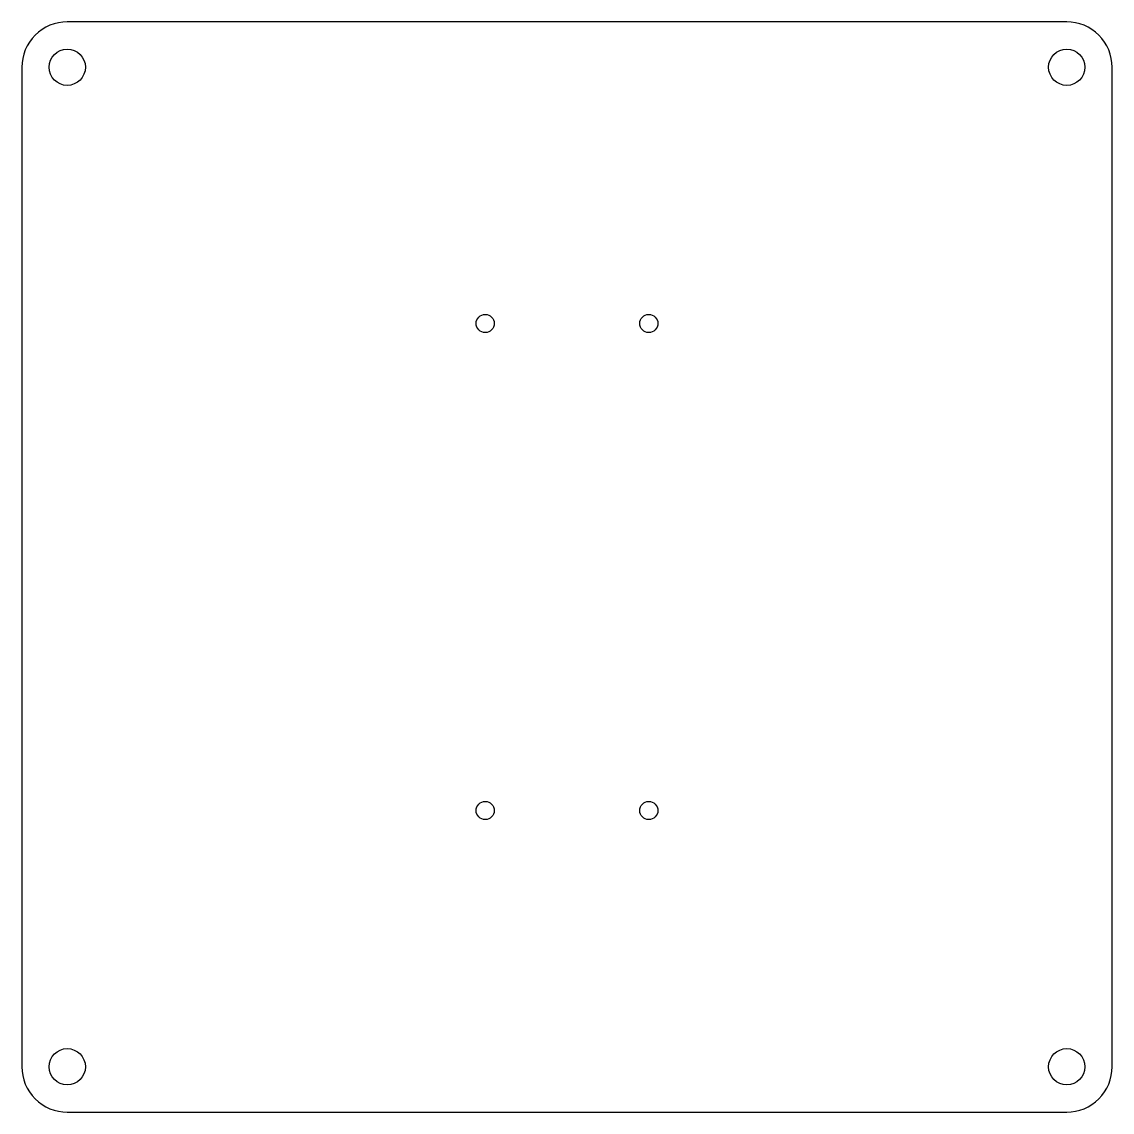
# Model space of a CAD drawing. Header units: millimetres. Extents: x -60 to 60, y -60 to 60.
import ezdxf

# ---------------------------------------------------------------- set-up
doc = ezdxf.new("R2010")
doc.units = ezdxf.units.MM

msp = doc.modelspace()

# ---------------------------------------------------------------- linework, layer by layer
msp.add_lwpolyline([(-60, -55, 0.414214), (-55, -60), (55, -60, 0.414214), (60, -55), (60, 55, 0.414214), (55, 60), (-55, 60, 0.414214), (-60, 55)], format="xyb", close=True)
for centre, radius in [((-55, 55), 2), ((55, 55), 2), ((-9, 26.8), 1), ((9, 26.8), 1), ((-9, -26.8), 1), ((9, -26.8), 1), ((-55, -55), 2), ((55, -55), 2)]:
    msp.add_circle(centre, radius)

doc.saveas('drawing.dxf')
